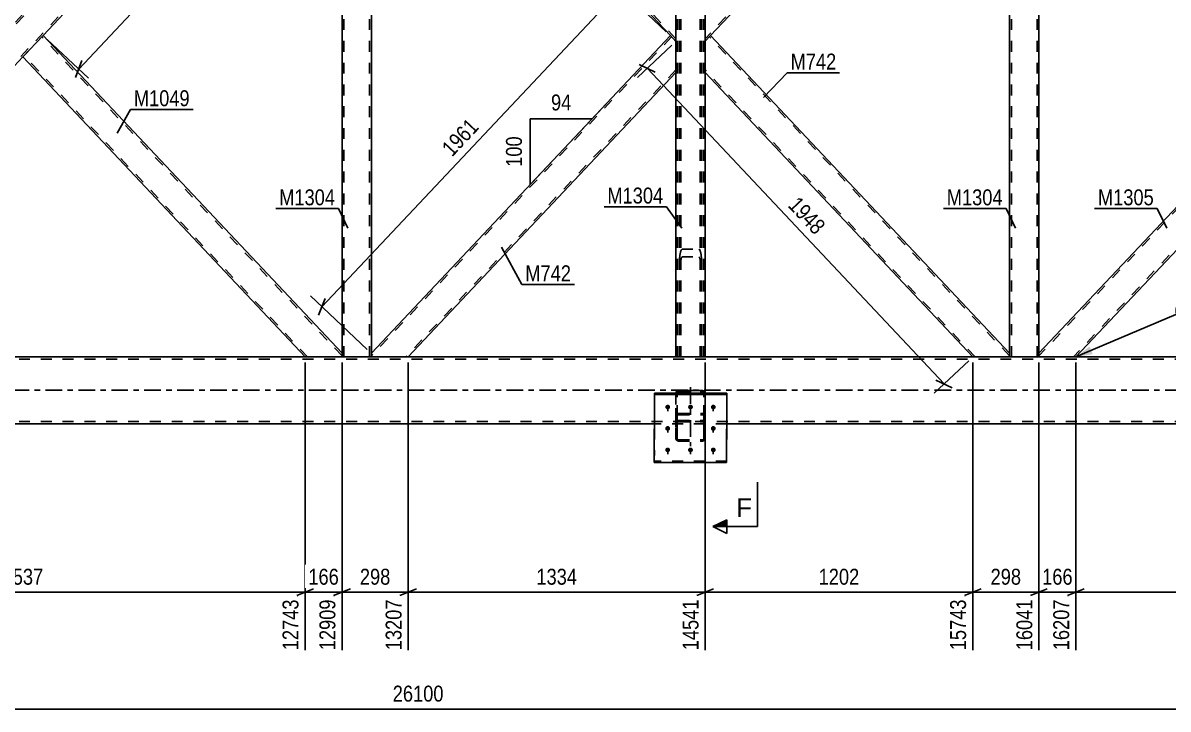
# Model space of a CAD drawing. Header units: millimetres. Extents: x -174 to 1015, y -641 to 200.
# Drawn here: x 360.9 to 566.7, y -184.9 to -61.5 of the extents above; entities that cross this region are included whole.
import ezdxf

# ---------------------------------------------------------------- set-up
doc = ezdxf.new("R2010")
doc.units = ezdxf.units.MM
doc.linetypes.add('DXK_LINE_DOT2', pattern=[3.9198, 1.9599, -1.9599])
doc.linetypes.add('DXK_LINE_DOT3', pattern=[5.9187, 2.979, -0.9799, 0.9799, -0.9799])
doc.styles.add('Arial', font='ARIAL.TTF', dxfattribs={"height": 0.2})
doc.styles.add('Arial Narrow', font='ARIALN.TTF', dxfattribs={"height": 0.2})

# ---------------------------------------------------------------- blocks, each defined once
blk = doc.blocks.new('Part-814735029-5454 - 5257')
at = {"color": 7, "linetype": 'DXK_LINE_DOT2'}
for p, q in [((483.54, -6), (478.26, -6)), ((478.26, -6.71), (478.26, -6)), ((478.58, -121.6), (478.58, -6)), ((483.22, -121.6), (483.22, -6)), ((483.54, -6.71), (483.54, -6)), ((478.26, -70.46), (478.26, -57.14)), ((483.54, -70.46), (483.54, -57.14)), ((483.54, -121.6), (478.26, -121.6))]:
    blk.add_line(p, q, dxfattribs=at)
at = {"color": 2, "linetype": 'Continuous'}
for p, q in [((478.26, -57.14), (478.26, -6.71)), ((483.54, -57.14), (483.54, -6.71)), ((478.26, -121.6), (478.26, -70.46)), ((483.54, -121.6), (483.54, -70.46))]:
    blk.add_line(p, q, dxfattribs=at)
blk = doc.blocks.new('Part-814735029-5336 - 5257')
at = {"color": 7, "linetype": 'DXK_LINE_DOT2'}
for p, q in [((863.9, -122), (-67.1, -122)), ((863.9, -121.6), (50.38, -121.6)), ((863.9, -133.2), (-67.1, -133.2)), ((487.4, -133.6), (474.4, -133.6))]:
    blk.add_line(p, q, dxfattribs=at)
at = {"color": 2, "linetype": 'Continuous'}
for p, q in [((863.9, -121.6), (58.5, -121.6)), ((474.4, -133.6), (307.4, -133.6)), ((654.4, -133.6), (487.4, -133.6))]:
    blk.add_line(p, q, dxfattribs=at)
at = {"color": 7, "linetype": 'DXK_LINE_DOT3'}
blk.add_line((-67.1, -127.6), (863.9, -127.6), dxfattribs=at)
blk = doc.blocks.new('Part-814735029-5394 - 5257')
at = {"color": 2, "linetype": 'Continuous'}
for p, q in [((364.53, -63.8), (360.9, -67.65)), ((418.26, -120.94), (364.53, -63.8)), ((411.63, -121.6), (360.9, -67.65)), ((418.26, -121.6), (418.26, -120.94))]:
    blk.add_line(p, q, dxfattribs=at)
at = {"color": 7, "linetype": 'DXK_LINE_DOT2'}
for p, q in [((418.26, -121.41), (364.31, -64.03)), ((361.12, -67.42), (361.14, -67.4)), ((412.07, -121.6), (361.12, -67.42)), ((418.26, -121.6), (411.63, -121.6))]:
    blk.add_line(p, q, dxfattribs=at)
blk = doc.blocks.new('Part-814735029-5778 - 5257')
at = {"color": 7, "linetype": 'DXK_LINE_DOT2'}
for p, q in [((474.4, -140.35), (474.41, -128.13)), ((487.4, -140.35), (487.41, -128.13)), ((487.4, -140.35), (474.4, -140.35)), ((474.4, -140.35), (474.4, -140.57)), ((487.4, -140.57), (487.4, -140.35))]:
    blk.add_line(p, q, dxfattribs=at)
at = {"color": 2, "linetype": 'Continuous'}
for p, q in [((474.4, -140.57), (474.41, -128.35)), ((487.41, -128.13), (474.41, -128.13)), ((474.41, -128.35), (474.41, -128.13)), ((487.41, -128.35), (474.41, -128.35)), ((487.41, -128.35), (487.4, -140.57)), ((487.41, -128.13), (487.41, -128.35)), ((487.4, -140.57), (474.4, -140.57))]:
    blk.add_line(p, q, dxfattribs=at)
blk = doc.blocks.new('Part-814735029-5519 - 5257')
at = {"color": 2, "linetype": 'Continuous'}
for p, q in [((423.54, -6.66), (423.54, -6)), ((478.26, -57.14), (430.17, -6)), ((423.54, -6.66), (477.28, -63.8)), ((478.26, -64.85), (478.26, -57.14))]:
    blk.add_line(p, q, dxfattribs=at)
at = {"color": 7, "linetype": 'DXK_LINE_DOT2'}
for p, q in [((430.17, -6), (423.54, -6)), ((478.26, -57.61), (429.73, -6)), ((478.26, -64.38), (423.54, -6.19)), ((478.26, -64.85), (477.28, -63.8)), ((478.26, -64.38), (478.26, -64.35))]:
    blk.add_line(p, q, dxfattribs=at)
blk = doc.blocks.new('Part-814735029-5524 - 5257')
at = {"color": 7, "linetype": 'DXK_LINE_DOT2'}
for p, q in [((652.07, -6), (543.54, -121.41)), ((658.26, -6), (651.63, -6)), ((658.26, -6.66), (658.26, -6)), ((658.26, -6.19), (549.73, -121.6)), ((658.26, -6.66), (658.21, -6.71)), ((600.9, -59.95), (597.28, -63.8)), ((604.52, -63.8), (600.9, -67.65)), ((550.17, -121.6), (543.54, -121.6))]:
    blk.add_line(p, q, dxfattribs=at)
at = {"color": 2, "linetype": 'Continuous'}
for p, q in [((651.63, -6), (600.9, -59.95)), ((658.21, -6.71), (604.52, -63.8)), ((597.28, -63.8), (543.54, -120.94)), ((600.9, -67.65), (550.17, -121.6)), ((543.54, -121.6), (543.54, -120.94))]:
    blk.add_line(p, q, dxfattribs=at)
blk = doc.blocks.new('Part-814735029-5534 - 5257')
at = {"color": 7, "linetype": 'DXK_LINE_DOT2'}
for p, q in [((412.07, -6), (303.54, -121.41)), ((418.26, -6), (411.63, -6)), ((418.26, -6.19), (309.73, -121.6)), ((360.9, -59.95), (357.28, -63.8)), ((364.53, -63.8), (360.9, -67.65)), ((310.17, -121.6), (303.54, -121.6))]:
    blk.add_line(p, q, dxfattribs=at)
at = {"color": 2, "linetype": 'Continuous'}
for p, q in [((411.63, -6), (360.9, -59.95)), ((418.26, -6.66), (418.26, -6)), ((418.26, -6.66), (364.53, -63.8)), ((357.28, -63.8), (303.54, -120.94)), ((360.9, -67.65), (310.17, -121.6)), ((303.54, -121.52), (303.54, -120.94)), ((303.54, -121.6), (303.54, -121.52))]:
    blk.add_line(p, q, dxfattribs=at)
blk = doc.blocks.new('Part-814735029-5721 - 5257')
at = {"color": 2, "linetype": 'Continuous'}
for p, q in [((477.28, -63.8), (423.54, -120.94)), ((478.26, -64.85), (477.28, -63.8)), ((478.26, -64.85), (478.26, -70.46)), ((478.26, -70.46), (430.17, -121.6)), ((423.54, -121.6), (423.54, -120.94))]:
    blk.add_line(p, q, dxfattribs=at)
at = {"color": 7, "linetype": 'DXK_LINE_DOT2'}
for p, q in [((477.5, -64.03), (423.54, -121.41)), ((478.26, -69.99), (429.73, -121.6)), ((430.17, -121.6), (423.54, -121.6))]:
    blk.add_line(p, q, dxfattribs=at)
blk = doc.blocks.new('Part-814735029-5726 - 5257')
at = {"color": 2, "linetype": 'Continuous'}
for p, q in [((543.54, -6.66), (543.54, -6)), ((600.9, -59.95), (550.17, -6)), ((597.28, -63.8), (543.54, -6.66)), ((600.46, -60.41), (597.28, -63.8)), ((600.9, -59.95), (600.46, -60.41))]:
    blk.add_line(p, q, dxfattribs=at)
at = {"color": 7, "linetype": 'DXK_LINE_DOT2'}
for p, q in [((550.17, -6), (543.54, -6)), ((600.68, -60.18), (549.73, -6)), ((597.5, -63.57), (543.54, -6.19)), ((600.87, -59.98), (600.46, -60.41)), ((597.5, -63.57), (597.51, -63.55))]:
    blk.add_line(p, q, dxfattribs=at)
blk = doc.blocks.new('Part-814735029-5736 - 5257')
at = {"color": 7, "linetype": 'DXK_LINE_DOT2'}
for p, q in [((423.54, -6), (418.26, -6)), ((418.26, -6.66), (418.26, -6)), ((418.58, -121.6), (418.58, -6)), ((423.22, -121.6), (423.22, -6)), ((423.54, -6.66), (423.54, -6)), ((418.26, -121.6), (418.26, -120.94)), ((423.54, -121.6), (423.54, -120.94)), ((423.54, -121.6), (418.26, -121.6))]:
    blk.add_line(p, q, dxfattribs=at)
at = {"color": 2, "linetype": 'Continuous'}
for p, q in [((418.26, -120.94), (418.26, -6.66)), ((423.54, -120.94), (423.54, -6.66))]:
    blk.add_line(p, q, dxfattribs=at)
blk = doc.blocks.new('Part-814735029-5741 - 5257')
at = {"color": 7, "linetype": 'DXK_LINE_DOT2'}
for p, q in [((543.54, -6), (538.26, -6)), ((538.26, -6.66), (538.26, -6)), ((538.58, -121.6), (538.58, -6)), ((543.22, -121.6), (543.22, -6)), ((543.54, -6.66), (543.54, -6)), ((538.26, -121.6), (538.26, -120.94)), ((543.54, -121.6), (543.54, -120.94)), ((543.54, -121.6), (538.26, -121.6))]:
    blk.add_line(p, q, dxfattribs=at)
at = {"color": 2, "linetype": 'Continuous'}
for p, q in [((538.26, -120.94), (538.26, -6.66)), ((543.54, -120.94), (543.54, -6.66))]:
    blk.add_line(p, q, dxfattribs=at)
blk = doc.blocks.new('Part-814735029-5743 - 5257')
at = {"color": 7, "linetype": 'DXK_LINE_DOT3'}
blk.add_line((480.9, -127.05), (480.91, -137.66), dxfattribs=at)
at = {"color": 7, "linetype": 'DXK_LINE_DOT2'}
for p, q in [((478.26, -128.17), (478.27, -128.13)), ((478.26, -132.76), (478.26, -128.17)), ((478.26, -128.17), (478.27, -132.21)), ((478.52, -128.07), (478.5, -128.17)), ((478.5, -132.76), (478.5, -128.17)), ((478.51, -132.21), (478.5, -128.17)), ((478.57, -127.99), (478.52, -128.07)), ((478.65, -127.93), (478.57, -127.99)), ((478.74, -127.91), (478.65, -127.93)), ((478.74, -127.91), (483.06, -127.91)), ((483.16, -127.93), (483.06, -127.91)), ((483.23, -127.99), (483.16, -127.93)), ((483.29, -128.07), (483.23, -127.99)), ((483.3, -128.17), (483.29, -128.07)), ((483.3, -132.76), (483.3, -128.17)), ((483.31, -132.21), (483.3, -128.17)), ((483.54, -128.13), (483.54, -128.17)), ((483.54, -132.76), (483.54, -128.17)), ((483.55, -132.21), (483.54, -128.17)), ((478.27, -132.21), (478.26, -136.27)), ((478.26, -136.27), (478.26, -132.76)), ((478.3, -132.96), (478.26, -132.76)), ((478.3, -132.04), (478.27, -132.21)), ((478.41, -131.89), (478.3, -132.04)), ((478.56, -131.79), (478.41, -131.89)), ((478.5, -136.27), (478.51, -132.21)), ((478.5, -132.76), (478.5, -136.27)), ((478.5, -132.76), (478.52, -132.86)), ((478.51, -132.21), (478.52, -132.12)), ((478.52, -132.12), (478.58, -132.05)), ((478.52, -132.86), (478.57, -132.94)), ((478.75, -131.76), (478.56, -131.79)), ((478.74, -133.27), (478.56, -133.24)), ((478.57, -132.94), (478.65, -133)), ((478.58, -132.05), (478.65, -132)), ((478.65, -132), (478.75, -131.99)), ((478.65, -133), (478.74, -133.02)), ((478.74, -133.02), (483.06, -133.02)), ((478.74, -133.27), (483.06, -133.27)), ((478.75, -131.76), (483.07, -131.76)), ((478.75, -131.99), (483.07, -131.99)), ((483.06, -133.02), (483.16, -133)), ((483.25, -133.24), (483.06, -133.27)), ((483.25, -131.79), (483.07, -131.76)), ((483.07, -131.99), (483.16, -132)), ((483.16, -132), (483.23, -132.05)), ((483.16, -133), (483.23, -132.94)), ((483.23, -132.05), (483.29, -132.12)), ((483.23, -132.94), (483.29, -132.86)), ((483.4, -131.89), (483.25, -131.79)), ((483.29, -132.12), (483.31, -132.21)), ((483.29, -132.86), (483.3, -132.76)), ((483.3, -136.27), (483.31, -132.21)), ((483.3, -132.76), (483.3, -136.27)), ((483.51, -132.04), (483.4, -131.89)), ((483.55, -132.21), (483.51, -132.04)), ((483.54, -132.76), (483.51, -132.96)), ((483.54, -136.27), (483.55, -132.21)), ((483.54, -132.76), (483.54, -136.27)), ((478.26, -136.27), (478.3, -136.44)), ((478.3, -136.44), (478.41, -136.59)), ((478.41, -136.59), (478.56, -136.69)), ((478.52, -136.36), (478.5, -136.27)), ((478.58, -136.43), (478.52, -136.36)), ((478.56, -136.69), (478.74, -136.72)), ((478.65, -136.48), (478.58, -136.43)), ((478.74, -136.5), (478.65, -136.48)), ((478.74, -136.5), (483.06, -136.5)), ((478.74, -136.72), (483.06, -136.72)), ((483.16, -136.48), (483.06, -136.5)), ((483.06, -136.72), (483.25, -136.69)), ((483.23, -136.43), (483.16, -136.48)), ((483.29, -136.36), (483.23, -136.43)), ((483.25, -136.69), (483.4, -136.59)), ((483.3, -136.27), (483.29, -136.36)), ((483.4, -136.59), (483.51, -136.44)), ((483.51, -136.44), (483.54, -136.27))]:
    blk.add_line(p, q, dxfattribs=at)
at = {"color": 2, "linetype": 'Continuous'}
for p, q in [((478.27, -128.13), (478.3, -127.97)), ((478.56, -127.69), (478.74, -127.66)), ((478.74, -127.66), (483.06, -127.66)), ((483.06, -127.66), (483.25, -127.69)), ((483.51, -127.97), (483.54, -128.13))]:
    blk.add_line(p, q, dxfattribs=at)
for centre, start, end in [((478.76, -128.15), 114.3182, 159.2415), ((483.04, -128.15), 20.7581, 65.6783)]:
    blk.add_arc(centre, 0.496, start, end, dxfattribs=at)
at = {"color": 7, "linetype": 'DXK_LINE_DOT2'}
for centre, start, end in [((478.76, -132.78), 200.7581, 245.6783), ((483.04, -132.78), 294.3182, 339.2415)]:
    blk.add_arc(centre, 0.496, start, end, dxfattribs=at)
blk = doc.blocks.new('Part-814735029-5753 - 5257')
at = {"color": 2, "linetype": 'Continuous'}
for p, q in [((484.52, -63.8), (483.54, -64.84)), ((538.26, -120.94), (484.52, -63.8)), ((483.54, -69.53), (483.54, -64.84)), ((483.54, -70.46), (483.54, -69.53)), ((531.63, -121.6), (483.54, -70.46)), ((538.26, -121.6), (538.26, -120.94))]:
    blk.add_line(p, q, dxfattribs=at)
at = {"color": 7, "linetype": 'DXK_LINE_DOT2'}
for p, q in [((538.26, -121.41), (484.31, -64.03)), ((483.54, -70.39), (483.54, -69.53)), ((532.07, -121.6), (483.54, -70)), ((538.26, -121.6), (531.63, -121.6))]:
    blk.add_line(p, q, dxfattribs=at)
blk = doc.blocks.new('Bolt-814735029-5779 - 5257')
at = {"linetype": 'Continuous'}
for points in [[(476.8, -130.19), (476.89, -130.2), (476.98, -130.23), (477.06, -130.27), (477.13, -130.33), (477.18, -130.4), (477.22, -130.48), (477.24, -130.56), (477.24, -130.65), (477.22, -130.73), (477.18, -130.81), (477.13, -130.88), (477.06, -130.94), (476.98, -130.98), (476.89, -131.01), (476.8, -131.02), (476.71, -131.01), (476.62, -130.98), (476.54, -130.94), (476.48, -130.88), (476.42, -130.81), (476.38, -130.73), (476.37, -130.65), (476.37, -130.56), (476.38, -130.48), (476.42, -130.4), (476.48, -130.33), (476.54, -130.27), (476.62, -130.23), (476.71, -130.2)], [(480.9, -130.19), (481, -130.2), (481.08, -130.23), (481.16, -130.27), (481.23, -130.33), (481.28, -130.4), (481.32, -130.48), (481.34, -130.56), (481.34, -130.65), (481.32, -130.73), (481.28, -130.81), (481.23, -130.88), (481.16, -130.94), (481.08, -130.98), (481, -131.01), (480.9, -131.02), (480.81, -131.01), (480.72, -130.98), (480.64, -130.94), (480.58, -130.88), (480.52, -130.81), (480.49, -130.73), (480.47, -130.65), (480.47, -130.56), (480.49, -130.48), (480.52, -130.4), (480.58, -130.33), (480.64, -130.27), (480.72, -130.23), (480.81, -130.2)], [(485, -130.19), (485.09, -130.2), (485.18, -130.23), (485.26, -130.27), (485.33, -130.33), (485.38, -130.4), (485.42, -130.48), (485.44, -130.56), (485.44, -130.65), (485.42, -130.73), (485.38, -130.81), (485.33, -130.88), (485.26, -130.94), (485.18, -130.98), (485.09, -131.01), (485, -131.02), (484.91, -131.01), (484.82, -130.98), (484.74, -130.94), (484.68, -130.88), (484.62, -130.81), (484.58, -130.73), (484.57, -130.65), (484.57, -130.56), (484.58, -130.48), (484.62, -130.4), (484.68, -130.33), (484.74, -130.27), (484.82, -130.23), (484.91, -130.2)], [(476.8, -134.05), (476.89, -134.06), (476.98, -134.08), (477.06, -134.13), (477.13, -134.18), (477.18, -134.25), (477.22, -134.33), (477.24, -134.42), (477.24, -134.5), (477.22, -134.59), (477.18, -134.67), (477.13, -134.74), (477.06, -134.79), (476.98, -134.84), (476.89, -134.86), (476.8, -134.87), (476.71, -134.86), (476.62, -134.84), (476.54, -134.79), (476.48, -134.74), (476.42, -134.67), (476.38, -134.59), (476.37, -134.5), (476.37, -134.42), (476.38, -134.33), (476.42, -134.25), (476.48, -134.18), (476.54, -134.13), (476.62, -134.08), (476.71, -134.06)], [(485, -134.05), (485.09, -134.06), (485.18, -134.08), (485.26, -134.13), (485.33, -134.18), (485.38, -134.25), (485.42, -134.33), (485.44, -134.42), (485.44, -134.5), (485.42, -134.59), (485.38, -134.67), (485.33, -134.74), (485.26, -134.79), (485.18, -134.84), (485.09, -134.86), (485, -134.87), (484.91, -134.86), (484.82, -134.84), (484.74, -134.79), (484.68, -134.74), (484.62, -134.67), (484.58, -134.59), (484.57, -134.5), (484.57, -134.42), (484.58, -134.33), (484.62, -134.25), (484.68, -134.18), (484.74, -134.13), (484.82, -134.08), (484.91, -134.06)], [(476.8, -137.9), (476.89, -137.91), (476.98, -137.93), (477.06, -137.98), (477.13, -138.04), (477.18, -138.11), (477.22, -138.18), (477.24, -138.27), (477.24, -138.36), (477.22, -138.44), (477.18, -138.52), (477.13, -138.59), (477.06, -138.65), (476.98, -138.69), (476.89, -138.72), (476.8, -138.73), (476.71, -138.72), (476.62, -138.69), (476.54, -138.65), (476.48, -138.59), (476.42, -138.52), (476.38, -138.44), (476.37, -138.36), (476.37, -138.27), (476.38, -138.18), (476.42, -138.11), (476.48, -138.04), (476.54, -137.98), (476.62, -137.93), (476.71, -137.91)], [(480.9, -137.9), (480.99, -137.91), (481.08, -137.93), (481.16, -137.98), (481.23, -138.04), (481.28, -138.11), (481.32, -138.18), (481.34, -138.27), (481.34, -138.36), (481.32, -138.44), (481.28, -138.52), (481.23, -138.59), (481.16, -138.65), (481.08, -138.69), (480.99, -138.72), (480.9, -138.73), (480.81, -138.72), (480.72, -138.69), (480.64, -138.65), (480.58, -138.59), (480.52, -138.52), (480.48, -138.44), (480.47, -138.36), (480.47, -138.27), (480.48, -138.18), (480.52, -138.11), (480.58, -138.04), (480.64, -137.98), (480.72, -137.93), (480.81, -137.91)], [(485, -137.9), (485.09, -137.91), (485.18, -137.93), (485.26, -137.98), (485.33, -138.04), (485.38, -138.11), (485.42, -138.18), (485.44, -138.27), (485.44, -138.36), (485.42, -138.44), (485.38, -138.52), (485.33, -138.59), (485.26, -138.65), (485.18, -138.69), (485.09, -138.72), (485, -138.73), (484.91, -138.72), (484.82, -138.69), (484.74, -138.65), (484.68, -138.59), (484.62, -138.52), (484.58, -138.44), (484.57, -138.36), (484.57, -138.27), (484.58, -138.18), (484.62, -138.11), (484.68, -138.04), (484.74, -137.98), (484.82, -137.93), (484.91, -137.91)]]:
    blk.add_hatch(color=1, dxfattribs=at).paths.add_polyline_path(points)
at = {"color": 1, "linetype": 'Continuous'}
for p, q in [((476.8, -130.21), (476.8, -131.35)), ((480.9, -130.21), (480.9, -131.35)), ((485, -130.21), (485, -131.35)), ((476.8, -134.06), (476.8, -135.2)), ((485, -134.06), (485, -135.2)), ((476.8, -137.92), (476.8, -139.05)), ((480.9, -137.92), (480.9, -139.05)), ((485, -137.92), (485, -139.05))]:
    blk.add_line(p, q, dxfattribs=at)
blk = doc.blocks.new('Part-814735029-5799 - 5257')
at = {"color": 2, "linetype": 'Continuous'}
for p, q in [((483.54, -57.14), (531.63, -6)), ((538.26, -6.66), (538.26, -6)), ((538.26, -6.66), (484.52, -63.8)), ((483.54, -63.91), (483.54, -57.14)), ((483.54, -64.84), (483.54, -63.91))]:
    blk.add_line(p, q, dxfattribs=at)
at = {"color": 7, "linetype": 'DXK_LINE_DOT2'}
for p, q in [((532.07, -6), (483.54, -57.6)), ((538.26, -6), (531.63, -6)), ((538.26, -6.19), (483.54, -64.38)), ((484.52, -63.8), (483.54, -64.84)), ((483.54, -64.77), (483.54, -63.91)), ((483.54, -64.38), (483.54, -64.34))]:
    blk.add_line(p, q, dxfattribs=at)
blk = doc.blocks.new('Part-814735029-7436 - 5257')
at = {"color": 7, "linetype": 'DXK_LINE_DOT2'}
for p, q in [((479.04, 12.39), (478.94, 12.33)), ((479.2, 12.43), (479.04, 12.39)), ((479.38, 12.44), (479.2, 12.43)), ((482.42, 12.44), (479.38, 12.44)), ((482.61, 12.43), (482.42, 12.44)), ((482.76, 12.39), (482.61, 12.43)), ((482.87, 12.33), (482.76, 12.39)), ((478.94, 12.33), (478.9, 12.25)), ((478.9, -121.6), (478.9, 12.25)), ((478.9, 11.06), (478.94, 10.98)), ((478.94, 10.98), (479.04, 10.92)), ((479.04, 10.92), (479.2, 10.88)), ((479.14, 12.25), (479.16, 12.29)), ((479.14, -121.6), (479.14, 12.25)), ((479.16, 11.02), (479.14, 11.06)), ((479.16, 12.29), (479.21, 12.32)), ((479.21, 10.99), (479.16, 11.02)), ((479.2, 10.88), (479.38, 10.87)), ((479.21, 12.32), (479.29, 12.34)), ((479.29, 10.97), (479.21, 10.99)), ((479.29, 12.34), (479.38, 12.35)), ((479.38, 10.96), (479.29, 10.97)), ((482.42, 12.35), (479.38, 12.35)), ((482.42, 10.96), (479.38, 10.96)), ((482.42, 10.87), (479.38, 10.87)), ((482.42, 12.35), (482.52, 12.34)), ((482.52, 10.97), (482.42, 10.96)), ((482.42, 10.87), (482.61, 10.88)), ((482.52, 12.34), (482.59, 12.32)), ((482.59, 10.99), (482.52, 10.97)), ((482.59, 12.32), (482.65, 12.29)), ((482.65, 11.02), (482.59, 10.99)), ((482.61, 10.88), (482.76, 10.92)), ((482.65, 12.29), (482.66, 12.25)), ((482.66, 11.06), (482.65, 11.02)), ((482.66, -121.6), (482.66, 12.25)), ((482.76, 10.92), (482.87, 10.98)), ((482.9, 12.25), (482.87, 12.33)), ((482.87, 10.98), (482.9, 11.06)), ((482.9, -121.6), (482.9, 12.25)), ((479.38, -102.19), (479.2, -102.4)), ((479.38, -102.19), (482.42, -102.19)), ((482.61, -102.4), (482.42, -102.19)), ((478.94, -103.93), (478.9, -105)), ((479.14, -105), (479.16, -104.47)), ((479.29, -103.7), (479.38, -103.6)), ((479.38, -103.6), (482.42, -103.6)), ((482.42, -103.6), (482.52, -103.7)), ((482.65, -104.47), (482.66, -105)), ((482.9, -105), (482.87, -103.93)), ((482.9, -121.6), (478.9, -121.6))]:
    blk.add_line(p, q, dxfattribs=at)
for centre, radius, start, end in [((484.62, -104.11), 5.68, 162.5062, 178.1392), ((477.19, -104.11), 5.68, 1.8608, 17.4938), ((482, -104.56), 2.84, 162.5062, 178.1392), ((479.81, -104.56), 2.84, 1.8608, 17.4938)]:
    blk.add_arc(centre, radius, start, end, dxfattribs=at)
blk = doc.blocks.new('StraightDimension-814735029-6349 - 5257')
at = {"color": 7, "linetype": 'Continuous'}
for p, q in [((483.54, -122.6), (483.54, -174.34)), ((531.63, -122.6), (531.63, -174.34)), ((485.04, -163.3), (482.04, -164.5)), ((483.54, -163.9), (531.63, -163.9)), ((530.13, -164.5), (533.13, -163.3))]:
    blk.add_line(p, q, dxfattribs=at)
at = {"color": 0}
blk.add_wipeout([(511.85, -163.15), (511.85, -158.95), (503.33, -158.95), (503.33, -163.15)], dxfattribs=at)
at = {"color": 0, "linetype": 'Continuous'}
blk.add_wipeout([(531.03, -164.6), (526.83, -164.6), (526.83, -174.94), (531.03, -174.94)], dxfattribs=at)
at = {"color": 3, "style": 'Arial Narrow'}
blk.add_text('1202', height=2.863, dxfattribs=at).set_placement((503.93, -162.55))
at = {"color": 3, "linetype": 'Continuous', "style": 'Arial Narrow'}
blk.add_text('15743', height=2.863, rotation=90.0002, dxfattribs=at).set_placement((530.43, -174.34))
blk = doc.blocks.new('StraightDimension-814735029-6294 - 5257')
at = {"color": 7, "linetype": 'Continuous'}
for p, q in [((310.17, -122.6), (310.17, -174.34)), ((411.63, -122.6), (411.63, -174.34)), ((311.67, -163.3), (308.67, -164.5)), ((310.17, -163.9), (411.63, -163.9)), ((410.13, -164.5), (413.13, -163.3))]:
    blk.add_line(p, q, dxfattribs=at)
at = {"color": 0}
blk.add_wipeout([(365.16, -163.15), (365.16, -158.95), (356.65, -158.95), (356.65, -163.15)], dxfattribs=at)
at = {"color": 0, "linetype": 'Continuous'}
blk.add_wipeout([(411.03, -164.6), (406.83, -164.6), (406.83, -174.94), (411.03, -174.94)], dxfattribs=at)
at = {"color": 3, "style": 'Arial Narrow'}
blk.add_text('2537', height=2.863, dxfattribs=at).set_placement((357.25, -162.55))
at = {"color": 3, "linetype": 'Continuous', "style": 'Arial Narrow'}
blk.add_text('12743', height=2.863, rotation=90.0002, dxfattribs=at).set_placement((410.43, -174.34))
blk = doc.blocks.new('StraightDimension-814735029-6821 - 5257')
at = {"color": 7, "linetype": 'Continuous'}
for p, q in [((418.99, -7.35), (426.42, -14.33)), ((424.08, -14.19), (425.26, -11.18)), ((370.93, -69.83), (424.67, -12.69)), ((365.25, -64.49), (372.68, -71.47)), ((371.52, -68.32), (370.34, -71.33))]:
    blk.add_line(p, q, dxfattribs=at)
at = {"color": 0}
blk.add_wipeout([(400.17, -37.64), (397.11, -34.76), (391.28, -40.97), (394.34, -43.84)], dxfattribs=at)
at = {"color": 3, "style": 'Arial Narrow'}
blk.add_text('1961', height=2.863, rotation=46.7591, dxfattribs=at).set_placement((394.31, -43))
blk = doc.blocks.new('StraightDimension-814735029-6336 - 5257')
at = {"color": 7, "linetype": 'Continuous'}
for p, q in [((430.17, -122.6), (430.17, -174.34)), ((483.54, -122.6), (483.54, -174.34)), ((431.67, -163.3), (428.67, -164.5)), ((430.17, -163.9), (483.54, -163.9)), ((482.04, -164.5), (485.04, -163.3))]:
    blk.add_line(p, q, dxfattribs=at)
at = {"color": 0}
blk.add_wipeout([(461.11, -163.15), (461.11, -158.95), (452.6, -158.95), (452.6, -163.15)], dxfattribs=at)
at = {"color": 0, "linetype": 'Continuous'}
blk.add_wipeout([(482.94, -164.6), (478.74, -164.6), (478.74, -174.94), (482.94, -174.94)], dxfattribs=at)
at = {"color": 3, "style": 'Arial Narrow'}
blk.add_text('1334', height=2.863, dxfattribs=at).set_placement((453.2, -162.55))
at = {"color": 3, "linetype": 'Continuous', "style": 'Arial Narrow'}
blk.add_text('14541', height=2.863, rotation=90.0002, dxfattribs=at).set_placement((482.34, -174.34))
blk = doc.blocks.new('AngleDimension-814735029-7167 - 5257')
at = {"color": 7, "linetype": 'Continuous'}
for p, q in [((466.14, -75.64), (463.2, -78.77)), ((452.1, -78.77), (463.2, -78.77)), ((452.1, -90.57), (463.2, -78.77)), ((452.1, -90.57), (452.1, -78.77))]:
    blk.add_line(p, q, dxfattribs=at)
at = {"color": 0}
for points in [[(460.08, -77.87), (460.08, -73.67), (455.23, -73.67), (455.23, -77.87)], [(451.2, -81.32), (447, -81.32), (447, -88.01), (451.2, -88.01)]]:
    blk.add_wipeout(points, dxfattribs=at)
at = {"color": 3, "style": 'Arial Narrow'}
blk.add_text('94', height=2.863, dxfattribs=at).set_placement((455.83, -77.27))
blk.add_text('100', height=2.863, rotation=90.0002, dxfattribs=at).set_placement((450.6, -87.41))
blk = doc.blocks.new('StraightDimension-814735029-6375 - 5257')
at = {"color": 7, "linetype": 'Continuous'}
for p, q in [((543.54, -122.6), (543.54, -174.34)), ((550.17, -122.6), (550.17, -174.34)), ((542.04, -164.5), (545.04, -163.3)), ((543.54, -163.9), (550.17, -163.9)), ((551.67, -163.3), (548.67, -164.5))]:
    blk.add_line(p, q, dxfattribs=at)
at = {"color": 0}
blk.add_wipeout([(550.2, -163.15), (550.2, -158.95), (543.51, -158.95), (543.51, -163.15)], dxfattribs=at)
at = {"color": 0, "linetype": 'Continuous'}
blk.add_wipeout([(549.57, -164.6), (545.37, -164.6), (545.37, -174.94), (549.57, -174.94)], dxfattribs=at)
at = {"color": 3, "style": 'Arial Narrow'}
blk.add_text('166', height=2.863, dxfattribs=at).set_placement((544.11, -162.55))
at = {"color": 3, "linetype": 'Continuous', "style": 'Arial Narrow'}
blk.add_text('16207', height=2.863, rotation=90.0002, dxfattribs=at).set_placement((548.97, -174.34))
blk = doc.blocks.new('StraightDimension-814735029-5904 - 5257')
at = {"color": 7, "linetype": 'Continuous'}
for p, q in [((476.55, -63.11), (466.31, -53.49)), ((414.65, -112.58), (468.39, -55.44)), ((467.8, -56.95), (468.98, -53.94)), ((422.81, -120.25), (412.58, -110.63)), ((415.25, -111.08), (414.06, -114.09))]:
    blk.add_line(p, q, dxfattribs=at)
at = {"color": 0}
blk.add_wipeout([(443.89, -80.4), (440.83, -77.52), (435, -83.72), (438.06, -86.6)], dxfattribs=at)
at = {"color": 3, "style": 'Arial Narrow'}
blk.add_text('1961', height=2.863, rotation=46.7591, dxfattribs=at).set_placement((438.03, -85.75))
blk = doc.blocks.new('StraightDimension-814735029-5931 - 5257')
at = {"color": 7, "linetype": 'Continuous'}
for p, q in [((477.54, -65.54), (471.37, -71.34)), ((474.58, -70.38), (471.65, -69.01)), ((473.11, -69.69), (526.48, -126.44)), ((530.91, -122.29), (524.73, -128.09)), ((525.02, -125.76), (527.95, -127.13))]:
    blk.add_line(p, q, dxfattribs=at)
at = {"color": 0}
blk.add_wipeout([(503.26, -100.66), (506.32, -97.78), (500.49, -91.58), (497.43, -94.45)], dxfattribs=at)
at = {"color": 3, "style": 'Arial Narrow'}
blk.add_text('1948', height=2.863, rotation=-46.7591, dxfattribs=at).set_placement((498.28, -94.48))
blk = doc.blocks.new('StraightDimension-814735029-6310 - 5257')
at = {"color": 7, "linetype": 'Continuous'}
for p, q in [((411.63, -122.6), (411.63, -174.34)), ((418.26, -122.6), (418.26, -174.34)), ((410.13, -164.5), (413.13, -163.3)), ((411.63, -163.9), (418.26, -163.9)), ((419.76, -163.3), (416.76, -164.5))]:
    blk.add_line(p, q, dxfattribs=at)
at = {"color": 0}
blk.add_wipeout([(418.29, -163.15), (418.29, -158.95), (411.61, -158.95), (411.61, -163.15)], dxfattribs=at)
at = {"color": 0, "linetype": 'Continuous'}
blk.add_wipeout([(417.66, -164.6), (413.46, -164.6), (413.46, -174.94), (417.66, -174.94)], dxfattribs=at)
at = {"color": 3, "style": 'Arial Narrow'}
blk.add_text('166', height=2.863, dxfattribs=at).set_placement((412.21, -162.55))
at = {"color": 3, "linetype": 'Continuous', "style": 'Arial Narrow'}
blk.add_text('12909', height=2.863, rotation=90.0002, dxfattribs=at).set_placement((417.06, -174.34))
blk = doc.blocks.new('StraightDimension-814735029-6323 - 5257')
at = {"color": 7, "linetype": 'Continuous'}
for p, q in [((418.26, -122.6), (418.26, -174.34)), ((430.17, -122.6), (430.17, -174.34)), ((416.76, -164.5), (419.76, -163.3)), ((418.26, -163.9), (430.17, -163.9)), ((431.67, -163.3), (428.67, -164.5))]:
    blk.add_line(p, q, dxfattribs=at)
at = {"color": 0}
blk.add_wipeout([(427.56, -163.15), (427.56, -158.95), (420.87, -158.95), (420.87, -163.15)], dxfattribs=at)
at = {"color": 0, "linetype": 'Continuous'}
blk.add_wipeout([(429.57, -164.6), (425.37, -164.6), (425.37, -174.94), (429.57, -174.94)], dxfattribs=at)
at = {"color": 3, "style": 'Arial Narrow'}
blk.add_text('298', height=2.863, dxfattribs=at).set_placement((421.47, -162.55))
at = {"color": 3, "linetype": 'Continuous', "style": 'Arial Narrow'}
blk.add_text('13207', height=2.863, rotation=90.0002, dxfattribs=at).set_placement((428.97, -174.34))
blk = doc.blocks.new('StraightDimension-814735029-6362 - 5257')
at = {"color": 7, "linetype": 'Continuous'}
for p, q in [((531.63, -122.6), (531.63, -174.34)), ((543.54, -122.6), (543.54, -174.34)), ((530.13, -164.5), (533.13, -163.3)), ((531.63, -163.9), (543.54, -163.9)), ((545.04, -163.3), (542.04, -164.5))]:
    blk.add_line(p, q, dxfattribs=at)
at = {"color": 0}
blk.add_wipeout([(540.93, -163.15), (540.93, -158.95), (534.24, -158.95), (534.24, -163.15)], dxfattribs=at)
at = {"color": 0, "linetype": 'Continuous'}
blk.add_wipeout([(542.94, -164.6), (538.74, -164.6), (538.74, -174.94), (542.94, -174.94)], dxfattribs=at)
at = {"color": 3, "style": 'Arial Narrow'}
blk.add_text('298', height=2.863, dxfattribs=at).set_placement((534.84, -162.55))
at = {"color": 3, "linetype": 'Continuous', "style": 'Arial Narrow'}
blk.add_text('16041', height=2.863, rotation=90.0002, dxfattribs=at).set_placement((542.34, -174.34))
blk = doc.blocks.new('StraightDimension-814735029-6388 - 5257')
at = {"color": 7, "linetype": 'Continuous'}
for p, q in [((550.17, -122.6), (550.17, -174.34)), ((651.63, -122.6), (651.63, -174.34)), ((551.67, -163.3), (548.67, -164.5)), ((550.17, -163.9), (651.63, -163.9)), ((650.13, -164.5), (653.13, -163.3))]:
    blk.add_line(p, q, dxfattribs=at)
at = {"color": 0}
blk.add_wipeout([(605.16, -163.15), (605.16, -158.95), (596.64, -158.95), (596.64, -163.15)], dxfattribs=at)
at = {"color": 0, "linetype": 'Continuous'}
blk.add_wipeout([(651.03, -164.6), (646.83, -164.6), (646.83, -174.94), (651.03, -174.94)], dxfattribs=at)
at = {"color": 3, "style": 'Arial Narrow'}
blk.add_text('2537', height=2.863, dxfattribs=at).set_placement((597.24, -162.55))
at = {"color": 3, "linetype": 'Continuous', "style": 'Arial Narrow'}
blk.add_text('18743', height=2.863, rotation=90.0002, dxfattribs=at).set_placement((650.43, -174.34))
blk = doc.blocks.new('StraightDimension-814735029-7276 - 5257')
at = {"color": 7, "linetype": 'Continuous'}
blk.add_line((-81, -184.92), (944.9, -184.92), dxfattribs=at)
at = {"color": 0}
blk.add_wipeout([(437.12, -184.17), (437.12, -179.97), (426.78, -179.97), (426.78, -184.17)], dxfattribs=at)
at = {"color": 3, "style": 'Arial Narrow'}
blk.add_text('26100', height=2.863, dxfattribs=at).set_placement((427.38, -183.57))
blk = doc.blocks.new('Mark-814735029-5450 - 5257')
at = {"color": 0}
blk.add_wipeout([(476.01, -94.01), (476.01, -91.01), (465.96, -91.01), (465.96, -94.01)], dxfattribs=at)
blk.add_wipeout([(476.01, -94.01), (476.01, -91.01), (465.96, -91.01), (465.96, -94.01)], dxfattribs=at)
at = {"color": 30, "linetype": 'Continuous'}
for p in [(465.36, -94.61), (479.33, -98.47)]:
    blk.add_line(p, (476.61, -94.61), dxfattribs=at)
at = {"color": 3, "style": 'Arial Narrow'}
blk.add_text('M1304', height=2.863, dxfattribs=at).set_placement((465.96, -94.01))
blk = doc.blocks.new('Mark-814735029-5390 - 5257')
at = {"color": 0}
blk.add_wipeout([(390.89, -76.51), (390.89, -73.51), (380.84, -73.51), (380.84, -76.51)], dxfattribs=at)
blk.add_wipeout([(390.89, -76.51), (390.89, -73.51), (380.84, -73.51), (380.84, -76.51)], dxfattribs=at)
at = {"color": 30, "linetype": 'Continuous'}
for p, q in [((377.83, -81.35), (380.24, -77.11)), ((380.24, -77.11), (391.49, -77.11))]:
    blk.add_line(p, q, dxfattribs=at)
at = {"color": 3, "style": 'Arial Narrow'}
blk.add_text('M1049', height=2.863, dxfattribs=at).set_placement((380.84, -76.51))
blk = doc.blocks.new('WeldMark-814735029-7368 - 5257')
at = {"linetype": 'Continuous'}
blk.add_hatch(color=30, dxfattribs=at).paths.add_polyline_path([(553.22, -121.11), (550.17, -121.6), (552.63, -119.73)])
at = {"color": 3, "linetype": 'Continuous'}
for q in [(584.28, -109.01), (584.28, -117.58)]:
    blk.add_line((579.99, -113.29), q, dxfattribs=at)
at = {"color": 30, "linetype": 'Continuous'}
blk.add_line((550.17, -121.6), (569.67, -113.29), dxfattribs=at)
at = {"color": 3, "linetype": 'Continuous'}
blk.add_arc((569.67, -113.29), 1.5, 90, 270, dxfattribs=at)
at = {"color": 0}
blk.add_wipeout([(574.19, -117.39), (574.19, -113.99), (571.57, -113.99), (571.57, -117.39)], dxfattribs=at)
at = {"color": 30, "linetype": 'Continuous'}
blk.add_line((569.67, -113.29), (579.99, -113.29), dxfattribs=at)
at = {"color": 3, "linetype": 'Continuous'}
for p, q in [((574.85, -113.29), (579.14, -113.29)), ((579.14, -113.29), (574.85, -117.58)), ((574.85, -117.58), (574.85, -113.29))]:
    blk.add_line(p, q, dxfattribs=at)
blk.add_arc((569.67, -113.29), 1.5, 270, 90, dxfattribs=at)
at = {"color": 3, "style": 'Arial'}
blk.add_text('8', height=2.87, dxfattribs=at).set_placement((571.77, -117.19))
at = {"color": 0, "linetype": 'Continuous'}
blk.add_wipeout([(591.37, -114.19), (591.37, -111.19), (583.59, -111.19), (583.59, -114.19)], dxfattribs=at)
blk.add_wipeout([(591.37, -114.19), (591.37, -111.19), (583.59, -111.19), (583.59, -114.19)], dxfattribs=at)
at = {"color": 3, "linetype": 'Continuous', "style": 'Arial'}
blk.add_text('TYP', height=2.865, dxfattribs=at).set_placement((583.59, -114.19))
blk = doc.blocks.new('Mark-814735029-5520 - 5257')
at = {"color": 0}
blk.add_wipeout([(564.19, -94.33), (564.19, -91.33), (554.14, -91.33), (554.14, -94.33)], dxfattribs=at)
blk.add_wipeout([(564.19, -94.33), (564.19, -91.33), (554.14, -91.33), (554.14, -94.33)], dxfattribs=at)
at = {"color": 30, "linetype": 'Continuous'}
for p in [(553.54, -94.93), (566.5, -98.47)]:
    blk.add_line(p, (564.79, -94.93), dxfattribs=at)
at = {"color": 3, "style": 'Arial Narrow'}
blk.add_text('M1305', height=2.863, dxfattribs=at).set_placement((554.14, -94.33))
blk = doc.blocks.new('Mark-814735029-5717 - 5257')
at = {"color": 0}
blk.add_wipeout([(459.43, -107.99), (459.43, -104.99), (451.21, -104.99), (451.21, -107.99)], dxfattribs=at)
blk.add_wipeout([(459.43, -107.99), (459.43, -104.99), (451.21, -104.99), (451.21, -107.99)], dxfattribs=at)
at = {"color": 30, "linetype": 'Continuous'}
for p, q in [((446.92, -101.88), (450.61, -108.59)), ((450.61, -108.59), (460.03, -108.59))]:
    blk.add_line(p, q, dxfattribs=at)
at = {"color": 3, "style": 'Arial Narrow'}
blk.add_text('M742', height=2.863, dxfattribs=at).set_placement((451.21, -107.99))
blk = doc.blocks.new('Mark-814735029-5732 - 5257')
at = {"color": 0}
blk.add_wipeout([(417.02, -94.33), (417.02, -91.33), (406.97, -91.33), (406.97, -94.33)], dxfattribs=at)
blk.add_wipeout([(417.02, -94.33), (417.02, -91.33), (406.97, -91.33), (406.97, -94.33)], dxfattribs=at)
at = {"color": 30, "linetype": 'Continuous'}
for p in [(406.37, -94.93), (419.33, -98.47)]:
    blk.add_line(p, (417.62, -94.93), dxfattribs=at)
at = {"color": 3, "style": 'Arial Narrow'}
blk.add_text('M1304', height=2.863, dxfattribs=at).set_placement((406.97, -94.33))
blk = doc.blocks.new('Mark-814735029-5737 - 5257')
at = {"color": 0}
blk.add_wipeout([(537.02, -94.33), (537.02, -91.33), (526.97, -91.33), (526.97, -94.33)], dxfattribs=at)
blk.add_wipeout([(537.02, -94.33), (537.02, -91.33), (526.97, -91.33), (526.97, -94.33)], dxfattribs=at)
at = {"color": 30, "linetype": 'Continuous'}
for p in [(526.37, -94.93), (539.33, -98.47)]:
    blk.add_line(p, (537.62, -94.93), dxfattribs=at)
at = {"color": 3, "style": 'Arial Narrow'}
blk.add_text('M1304', height=2.863, dxfattribs=at).set_placement((526.97, -94.33))
blk = doc.blocks.new('Mark-814735029-5749 - 5257')
at = {"color": 0}
blk.add_wipeout([(507.11, -69.92), (507.11, -66.92), (498.89, -66.92), (498.89, -69.92)], dxfattribs=at)
blk.add_wipeout([(507.11, -69.92), (507.11, -66.92), (498.89, -66.92), (498.89, -69.92)], dxfattribs=at)
at = {"color": 30, "linetype": 'Continuous'}
for p, q in [((494.04, -74.94), (498.29, -70.52)), ((498.29, -70.52), (507.71, -70.52))]:
    blk.add_line(p, q, dxfattribs=at)
at = {"color": 3, "style": 'Arial Narrow'}
blk.add_text('M742', height=2.863, dxfattribs=at).set_placement((498.89, -69.92))
blk = doc.blocks.new('SectionMark-814735029-27307 - 5257')
at = {"linetype": 'Continuous'}
for points in [[(487.44, 36.53), (487.44, 35.28), (484.94, 36.53)], [(487.44, -150.86), (487.44, -152.11), (484.94, -152.11)]]:
    blk.add_hatch(color=6, dxfattribs=at).paths.add_polyline_path(points)
at = {"color": 6, "linetype": 'Continuous'}
for p, q in [((484.94, 36.53), (487.44, 37.78)), ((487.44, 35.28), (487.44, 37.78)), ((492.94, 36.53), (484.94, 36.53)), ((484.94, 36.53), (487.44, 35.28)), ((484.94, -152.11), (487.44, -150.86)), ((492.94, -152.11), (484.94, -152.11)), ((487.44, -153.36), (484.94, -152.11)), ((487.44, -150.86), (487.44, -153.36))]:
    blk.add_line(p, q, dxfattribs=at)
at = {"color": 0, "linetype": 'Continuous'}
for points in [[(491.94, 31.28), (491.94, 34.78), (489.09, 34.78), (489.09, 31.28)], [(491.94, -150.36), (491.94, -146.86), (489.09, -146.86), (489.09, -150.36)]]:
    blk.add_wipeout(points, dxfattribs=at)
at = {"color": 6, "linetype": 'Continuous'}
for p, q in [((492.94, 36.53), (492.94, 28.53)), ((492.94, -152.11), (492.94, -144.11))]:
    blk.add_line(p, q, dxfattribs=at)
at = {"color": 3, "linetype": 'Continuous', "style": 'Arial'}
for p in [(489.09, 31.28), (489.09, -150.36)]:
    blk.add_text('F', height=3.34, dxfattribs=at).set_placement(p)

msp = doc.modelspace()

# ---------------------------------------------------------------- block references
for name in ['Part-814735029-7436 - 5257', 'Part-814735029-5534 - 5257', 'Part-814735029-5736 - 5257', 'Part-814735029-5519 - 5257', 'Part-814735029-5454 - 5257', 'Part-814735029-5799 - 5257', 'Part-814735029-5741 - 5257', 'Part-814735029-5524 - 5257', 'Part-814735029-5726 - 5257', 'Part-814735029-5394 - 5257', 'Part-814735029-5721 - 5257', 'Part-814735029-5753 - 5257', 'Part-814735029-5336 - 5257', 'Part-814735029-5743 - 5257', 'Part-814735029-5778 - 5257', 'Bolt-814735029-5779 - 5257']:
    msp.add_blockref(name, (0, 0))

# ---------------------------------------------------------------- next in the draw order: block references
for name in ['StraightDimension-814735029-6821 - 5257', 'AngleDimension-814735029-7167 - 5257', 'StraightDimension-814735029-6294 - 5257', 'StraightDimension-814735029-6349 - 5257', 'StraightDimension-814735029-6375 - 5257']:
    msp.add_blockref(name, (0, 0))

# ---------------------------------------------------------------- next in the draw order: block references
for name in ['StraightDimension-814735029-5904 - 5257', 'StraightDimension-814735029-6310 - 5257', 'StraightDimension-814735029-6336 - 5257', 'StraightDimension-814735029-6388 - 5257']:
    msp.add_blockref(name, (0, 0))

# ---------------------------------------------------------------- next in the draw order: block references
for name in ['StraightDimension-814735029-5931 - 5257', 'StraightDimension-814735029-6323 - 5257']:
    msp.add_blockref(name, (0, 0))

# ---------------------------------------------------------------- next in the draw order: block references
msp.add_blockref('StraightDimension-814735029-6362 - 5257', (0, 0))

# ---------------------------------------------------------------- next in the draw order: block references
msp.add_blockref('StraightDimension-814735029-7276 - 5257', (0, 0))

# ---------------------------------------------------------------- next in the draw order: block references
for name in ['SectionMark-814735029-27307 - 5257', 'Mark-814735029-5749 - 5257', 'Mark-814735029-5390 - 5257', 'Mark-814735029-5732 - 5257', 'Mark-814735029-5450 - 5257', 'Mark-814735029-5737 - 5257', 'Mark-814735029-5520 - 5257', 'Mark-814735029-5717 - 5257', 'WeldMark-814735029-7368 - 5257']:
    msp.add_blockref(name, (0, 0))

doc.saveas('drawing.dxf')
